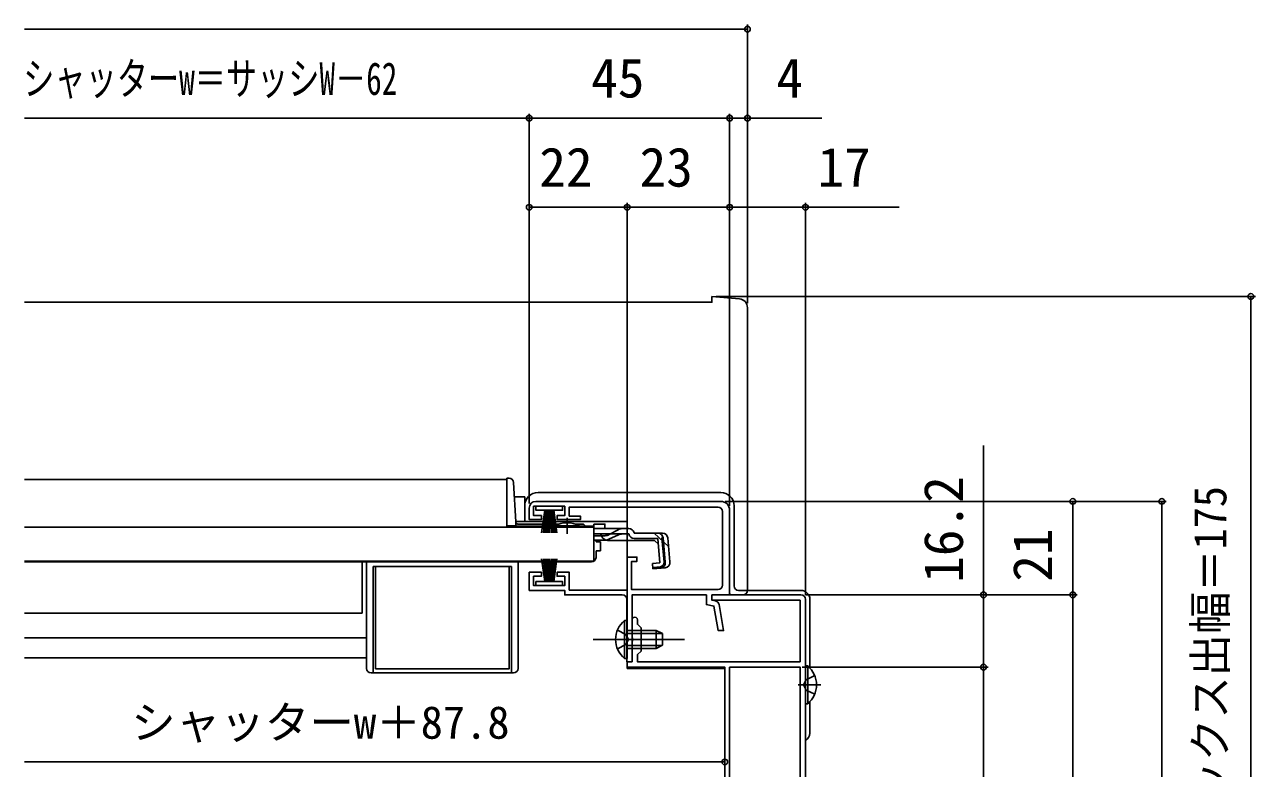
# Model space of a CAD drawing. Units: millimetres, scale not verified. Extents: x -525 to 525, y -783 to 778.
# Drawn here: x 75.8 to 352, y 116.4 to 283.3 of the extents above; entities that cross this region are included whole.
import ezdxf
from ezdxf.enums import TextEntityAlignment as Align

# ---------------------------------------------------------------- set-up
doc = ezdxf.new("R2010")
doc.units = ezdxf.units.MM
doc.header["$LTSCALE"] = 4
for name, color, linetype in [('0-2_YKK_11', 7, 'Continuous'), ('0-4_YKK_12', 2, 'Continuous'), ('0-5_YKK_13', 4, 'Continuous'), ('0-7_YKK_D', 6, 'Continuous')]:
    doc.layers.add(name, color=color, linetype=linetype)
doc.styles.add('ＭＳ ゴシック', font='')
doc.styles.get('ＭＳ ゴシック').set_extended_font_data('MS Gothic')

msp = doc.modelspace()

# ---------------------------------------------------------------- linework, layer by layer
at = {"layer": '0-2_YKK_11'}
for p, q in [((190.5, 176.3), (232, 176.3)), ((232.4, 157.5), (232.4, 174))]:
    msp.add_line(p, q, dxfattribs=at)
for points in [[(231.4, 175), (198, 175), (198, 173), (200.5, 173), (200.5, 172.2), (195.25, 172.2), (195.25, 173.1), (197, 173.1), (197, 175.2), (190, 175.2), (190, 173.1), (191.75, 173.1), (191.75, 172.2), (189, 172.2), (189, 174.8)], [(234, 174.3), (234, 155.3), (230, 155.3), (230, 154.1), (230.83, 153.934)], [(209.9, 155.3), (197, 155.3), (197, 156.3), (189, 156.3), (189, 160.4), (191.75, 160.4), (191.75, 159.5), (190, 159.5), (190, 157.4), (197, 157.4), (197, 159.5), (195.25, 159.5), (195.25, 160.4), (198, 160.4), (198, 156.4), (211, 156.4), (211, 163.8), (213.2, 163.8), (213.2, 162.8), (212, 162.8), (212, 156.5), (231.4, 156.5)], [(231.619, 153.127), (232.646, 147.3), (231.428, 147.3), (230.461, 152.784), (228.8, 153.116), (228.8, 155.3), (212.1, 155.3), (212.1, 140.3), (210.9, 140.3), (210.9, 144.842), (211.02, 145.025), (211.02, 145.575), (210.9, 145.758), (210.9, 154.3)], [(213.3, 149.7), (213.3, 148.7), (214.1, 147.9), (214.1, 142.7), (213.3, 141.9), (213.3, 140.3), (249.8, 140.3), (249.8, 154.1), (230, 154.1), (230, 155.3), (250, 155.3)], [(251, 154.3), (251, 49.3), (271, 49.3), (271, 47.3), (270.3, 47.3), (270.3, 48.1), (258.7, 48.1), (258.7, 47.3), (258.3, 47.3), (258, 47.6), (257.7, 47.9), (251.3, 47.9), (251, 47.6), (250.7, 47.3), (249.8, 47.3), (249.8, 51.3), (230.9, 51.3)], [(230.9, 59.3), (232.9, 59.3), (232.9, 139.1), (211, 139.1), (211, 140.3), (212.1, 140.3), (212.1, 144.842), (212.22, 145.025), (212.22, 145.575), (212.1, 145.758), (212.1, 149.7)]]:
    msp.add_lwpolyline(points, dxfattribs=at)
msp.add_lwpolyline([(234, 139.1), (234, 52.5), (249.8, 52.5), (249.8, 139.1)], close=True, dxfattribs=at)
for centre, radius, start, end in [((190.5, 174.8), 1.5, 90.00001, 179.99999), ((231.4, 174), 1, 0.00001, 89.99999), ((232, 174.3), 2, 0.00001, 89.99999), ((231.4, 157.5), 1, 270.00001, 359.99999), ((209.9, 154.3), 1, 0.00001, 89.99999), ((250, 154.3), 1, 0.00001, 89.99999), ((230.634, 152.953), 1, 10.00003, 78.6901), ((212.7, 149.7), 0.6, 359.99999, 180.00001)]:
    msp.add_arc(centre, radius, start, end, dxfattribs=at)
at = {"layer": '0-4_YKK_12'}
for p, q in [((184.001, 181.197), (75.75, 181.197)), ((184.001, 181.2), (184.001, 170.7)), ((184.001, 181.197), (184.001, 170.897)), ((188, 177.301), (185.682, 177.301)), ((188, 177.301), (188, 171.801)), ((203.502, 170.7), (200.252, 170.7)), ((211, 163.8), (211, 167.527)), ((75.75, 162.697), (202.001, 162.697)), ((151.501, 151.203), (151.501, 162.697)), ((202.001, 162.9), (202.001, 162.697)), ((211, 145.015), (211, 154.8)), ((151.501, 151.203), (75.75, 151.203)), ((152.501, 145.697), (75.75, 145.697)), ((152.501, 141.197), (75.75, 141.197)), ((211, 138.8), (211, 140.376)), ((211, 138.8), (232.9, 138.8))]:
    msp.add_line(p, q, dxfattribs=at)
msp.add_lwpolyline([(211, 170.181), (211, 171.801), (186, 171.801)], dxfattribs=at)
at = {"layer": '0-5_YKK_13'}
for p, q in [((230.001, 222.3), (236.176, 221.76)), ((238.001, 219.767), (238.001, 156.3)), ((184.513, 181.5), (184.001, 181.5)), ((184.001, 181.5), (184.001, 170.7)), ((185.977, 171.674), (185.511, 180.552)), ((191.001, 178.3), (232, 178.3)), ((188, 171.801), (188, 175.3)), ((192.5, 174.3), (191.8, 169.2)), ((192.2, 169.2), (192.7, 174.3)), ((192.9, 174.3), (192.55, 169.2)), ((192.85, 169.2), (193.1, 174.3)), ((193.3, 174.3), (193.1, 169.2)), ((193.5, 174.3), (193.5, 169.2)), ((193.7, 174.3), (193.9, 169.2)), ((194.15, 169.2), (193.9, 174.3)), ((194.1, 174.3), (194.45, 169.2)), ((194.8, 169.2), (194.3, 174.3)), ((194.5, 174.3), (195.2, 169.2)), ((235, 157.3), (235, 175.3)), ((186.001, 171.529), (186.001, 170.775)), ((197.502, 168.98), (197.502, 172.603)), ((203.502, 170.5), (75.75, 170.5)), ((184.001, 170.775), (186.001, 170.775)), ((184.001, 170.7), (186.001, 170.7)), ((194.752, 170.7), (186.001, 170.7)), ((195.628, 171.2), (186.476, 171.2)), ((194.752, 170.5), (194.752, 170.833)), ((200.252, 170.833), (194.752, 170.833)), ((200.252, 170.5), (194.752, 170.5)), ((201.009, 171.2), (199.375, 171.2)), ((200.252, 170.5), (200.252, 170.833)), ((201.509, 170.7), (200.252, 170.7)), ((203.502, 171.18), (203.502, 170.18)), ((203.502, 170.18), (203.502, 170.41)), ((209.934, 170.18), (203.502, 170.18)), ((203.502, 168.98), (209.872, 168.98)), ((205.991, 168.584), (203.502, 168.584)), ((209.018, 168.789), (206.907, 167.792)), ((206.95, 168.828), (208.975, 169.935)), ((209.872, 168.98), (211.386, 168.98)), ((211.381, 170.18), (209.934, 170.18)), ((212.569, 169.18), (212.54, 169.291)), ((218.927, 169.18), (212.569, 169.18)), ((217.027, 169.18), (220.288, 166.191)), ((206.053, 167.601), (203.502, 167.601)), ((204.001, 167.601), (204.001, 167.197)), ((204.001, 167.197), (205.001, 167.197)), ((217.106, 167.48), (206.902, 167.48)), ((217.883, 167.98), (212.569, 167.98)), ((217.106, 167.48), (217.998, 166.662)), ((218.361, 162.517), (217.883, 167.98)), ((218.8, 168.095), (219.089, 168.124)), ((218.8, 168.095), (219.279, 162.62)), ((219.556, 162.622), (219.078, 168.085)), ((220.122, 168.085), (220.592, 162.712)), ((192.5, 158.303), (191.8, 163.403)), ((192.2, 163.403), (192.7, 158.303)), ((192.9, 158.303), (192.55, 163.403)), ((192.85, 163.403), (193.1, 158.303)), ((193.3, 158.303), (193.1, 163.403)), ((193.5, 158.303), (193.5, 163.403)), ((193.7, 158.303), (193.9, 163.403)), ((194.15, 163.403), (193.9, 158.303)), ((194.1, 158.303), (194.45, 163.403)), ((194.8, 163.403), (194.3, 158.303)), ((194.5, 158.303), (195.2, 163.403)), ((204.001, 165.197), (204.001, 163.697)), ((152.501, 138.797), (152.501, 162.697)), ((154.001, 137.797), (154.001, 161.697)), ((185.001, 161.697), (154.001, 161.697)), ((185.001, 137.797), (185.001, 161.697)), ((186.501, 138.797), (186.501, 162.697)), ((203.001, 162.697), (186.501, 162.697)), ((202.001, 162.9), (202.001, 162.697)), ((218.361, 162.517), (216.667, 162.369)), ((216.667, 162.369), (216.772, 161.174)), ((216.747, 161.462), (218.464, 161.636)), ((219.502, 161.412), (216.772, 161.174)), ((234.001, 155.3), (234.001, 155.6)), ((237.001, 155.3), (234.001, 155.3)), ((250, 156.3), (236, 156.3)), ((252, 138.887), (252, 154.3)), ((210.391, 149.55), (210.391, 143.3)), ((210.9, 149.55), (210.391, 149.55)), ((210.9, 149.55), (210.9, 143.3)), ((210.391, 141.05), (210.391, 147.3)), ((218.809, 146.646), (210.9, 146.646)), ((217.5, 143.3), (217.5, 147.3)), ((217.5, 147.3), (218.9, 146.6)), ((218.9, 146.6), (218.9, 144)), ((203.4, 145.3), (223.9, 145.3)), ((218.809, 143.954), (210.9, 143.954)), ((217.5, 143.3), (218.9, 144)), ((210.9, 141.05), (210.391, 141.05)), ((217.5, 143.3), (210.9, 143.3)), ((251, 139.35), (251, 130.85)), ((251, 139.35), (251.509, 139.35)), ((251.509, 139.35), (251.509, 130.85)), ((185.501, 137.797), (153.501, 137.797)), ((251, 137.1), (251, 133.1)), ((254.491, 135.1), (249.405, 135.1)), ((251, 130.85), (251.509, 130.85)), ((252, 124.3), (252, 131.313))]:
    msp.add_line(p, q, dxfattribs=at)
for points in [[(230.001, 222.3), (230.001, 221), (75.751, 221)], [(203.502, 170.5), (203.502, 162.9), (75.75, 162.9)], [(203.502, 171.18), (206.002, 171.18), (206.002, 170.18)], [(204.001, 165.197), (205.001, 165.197), (205.001, 167.197)], [(208.804, 147.375), (210.711, 146.445), (211.32, 145.3)], [(210.9, 141.05), (210.9, 147.3), (217.5, 147.3)], [(208.804, 143.225), (210.711, 144.155), (211.32, 145.3)], [(253.096, 137.175), (251.189, 136.245), (250.58, 135.1)], [(253.096, 133.025), (251.189, 133.955), (250.58, 135.1)]]:
    msp.add_lwpolyline(points, dxfattribs=at)
for points in [[(196.5, 175.2), (196.5, 174.3), (190.5, 174.3), (190.5, 175.2)], [(154.501, 138.697), (154.501, 161.697), (184.501, 161.697), (184.501, 138.697)], [(196.5, 157.403), (196.5, 158.303), (190.5, 158.303), (190.5, 157.403)]]:
    msp.add_lwpolyline(points, close=True, dxfattribs=at)
for centre, radius, start, end in [((236.001, 219.767), 2, 0, 85), ((184.513, 180.5), 1, 3, 90), ((191, 175.3), 3, 90, 180), ((232, 175.3), 3, 0, 90), ((186.476, 171.7), 0.5, 183, 270), ((197.502, 165.5), 6, 62.72039, 117.27961), ((201.009, 170.7), 0.5, 2, 90), ((206.902, 169.38), 1.9, 192.1532, 248.90366), ((205.991, 170.584), 2, 270, 298.65179), ((209.934, 168.18), 2, 90, 118.65179), ((209.872, 166.98), 2, 90, 115.27273), ((211.381, 168.98), 1.2, 15, 90), ((212.569, 169.18), 1.2, 189.59407, 270), ((217.883, 167.98), 1.2, 5, 90), ((218.927, 167.98), 1.2, 5, 90), ((206.053, 169.601), 2, 270, 295.27273), ((206.902, 169.38), 1.9, 248.90366, 270), ((203.001, 163.697), 1, 270, 0), ((218.373, 162.541), 0.91, 275.76385, 5), ((218.361, 162.517), 1.2, 275, 5), ((219.397, 162.608), 1.2, 275, 5), ((236, 157.3), 1, 180, 270), ((237.001, 156.3), 1, 270, 0), ((250, 154.3), 2, 0, 90), ((213.931, 145.3), 5.531, 129.79413, 230.20587), ((153.501, 138.797), 1, 180, 270), ((185.501, 138.797), 1, 270, 0), ((247.969, 135.1), 5.531, 309.79413, 50.20587), ((250, 124.3), 2, 300.00061, 0)]:
    msp.add_arc(centre, radius, start, end, dxfattribs=at)
at = {"layer": '0-7_YKK_D'}
for p, q in [((238.001, 282.3), (75.751, 282.3)), ((238.001, 220.761), (238.001, 283.3)), ((189, 177.3), (189, 263.3)), ((189, 177.3), (189, 263.3)), ((234, 176.8), (234, 263.3)), ((234, 176.8), (234, 263.3)), ((238.001, 220.761), (238.001, 263.3)), ((189, 262.3), (75.751, 262.3)), ((234, 262.3), (189, 262.3)), ((189, 175.8), (189, 243.3)), ((211, 141), (211, 243.3)), ((211, 141), (211, 243.3)), ((234, 175.3), (234, 243.3)), ((234, 176.8), (234, 243.3)), ((251, 155.3), (251, 243.3)), ((211, 242.3), (189, 242.3)), ((234, 242.3), (211, 242.3)), ((231.001, 222.3), (352, 222.3)), ((351, 222.3), (351, 47.3)), ((233, 176.3), (332, 176.3)), ((311, 155.3), (311, 176.3)), ((331, 176.3), (331, 47.3)), ((251, 155.3), (312, 155.3)), ((251, 155.3), (312, 155.3)), ((251, 155.3), (292, 155.3)), ((311, 47.3), (311, 155.3)), ((250.3, 139.1), (292, 139.1)), ((250.3, 139.1), (292, 139.1)), ((291, 139.1), (291, 47.3)), ((232.9, 117.8), (75.751, 117.8))]:
    msp.add_line(p, q, dxfattribs=at)
for points in [[(234, 262.3), (238.001, 262.3), (254.67, 262.3)], [(234, 242.3), (251, 242.3), (272.073, 242.3)], [(291, 139.1), (291, 155.3), (291, 188.85)]]:
    msp.add_lwpolyline(points, dxfattribs=at)
for centre in [(238.001, 282.3), (189, 262.3), (189, 262.3), (234, 262.3), (234, 262.3), (238.001, 262.3), (189, 242.3), (211, 242.3), (211, 242.3), (234, 242.3), (234, 242.3), (251, 242.3), (351, 222.3), (311, 176.3), (331, 176.3), (291, 155.3), (311, 155.3), (311, 155.3), (291, 139.1), (291, 139.1), (232.9, 117.8)]:
    msp.add_circle(centre, 0.637, dxfattribs=at)

# ---------------------------------------------------------------- texts
at = {"layer": '0-7_YKK_D', "style": 'ＭＳ ゴシック', "width": 0.7}
msp.add_text('シャッターw＝サッシW－62', height=7.331, dxfattribs=at).set_placement((75.441, 265.323), align=Align.BOTTOM_LEFT)
at = {"layer": '0-7_YKK_D', "style": 'ＭＳ ゴシック'}
for s, height, p in [('45', 8.798, (202.909, 264.3)), ('4', 8.798, (244.488, 264.3)), ('22', 8.798, (191.273, 244.3)), ('23', 8.798, (213.773, 244.3)), ('17', 8.798, (253.709, 244.3)), ('シャッターw＋87.8', 7.331, (99.666, 120.823))]:
    msp.add_text(s, height=height, dxfattribs=at).set_placement(p, align=Align.BOTTOM_LEFT)
for s, p in [('16.2', (289, 158.009)), ('21', (309, 158.266))]:
    msp.add_text(s, height=8.798, rotation=90, dxfattribs=at).set_placement(p, align=Align.BOTTOM_LEFT)
at = {"layer": '0-7_YKK_D', "style": 'ＭＳ ゴシック', "width": 0.95}
msp.add_text('シャッターボックス出幅＝175', height=7.331, rotation=90, dxfattribs=at).set_placement((347.693, 51.513), align=Align.BOTTOM_LEFT)

doc.saveas('drawing.dxf')
